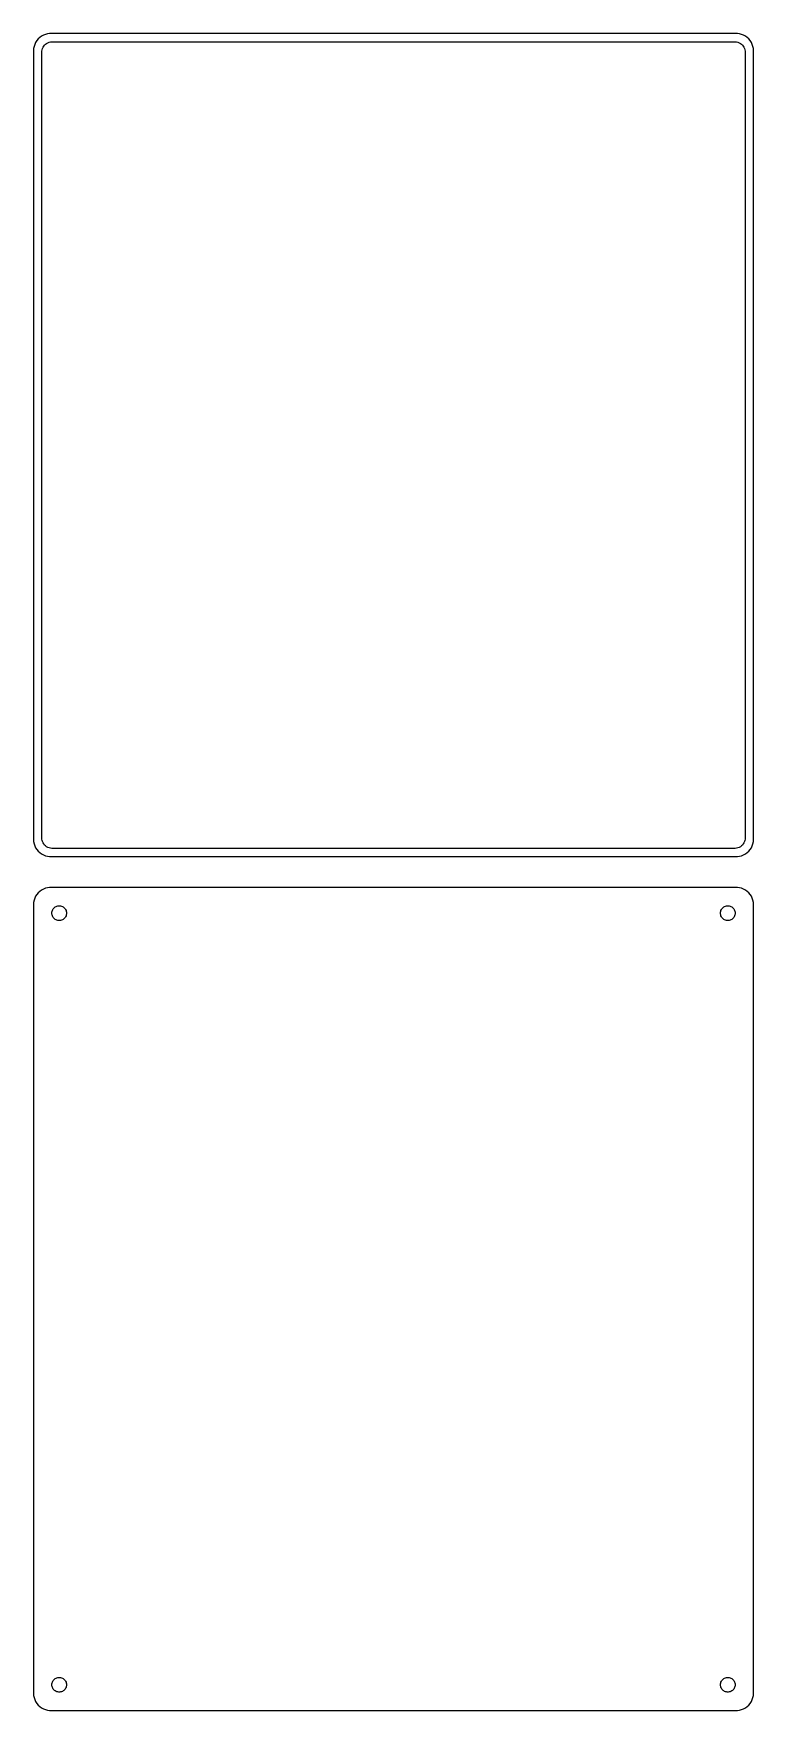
# Model space of a CAD drawing. Header units: metres. Extents: x -105 to 105, y 378 to 867.
import ezdxf

# ---------------------------------------------------------------- set-up
doc = ezdxf.new("R2010")
doc.units = ezdxf.units.M

msp = doc.modelspace()

# ---------------------------------------------------------------- linework, layer by layer
for p, q in [((-103.187, 865.853), (-103.645, 865.423)), ((-102.679, 866.222), (-103.187, 865.853)), ((-102.129, 866.524), (-102.679, 866.222)), ((-101.545, 866.755), (-102.129, 866.524)), ((-100.937, 866.911), (-101.545, 866.755)), ((-100.314, 866.99), (-100.937, 866.911)), ((100.314, 866.99), (-100.314, 866.99)), ((100.937, 866.911), (100.314, 866.99)), ((101.545, 866.755), (100.937, 866.911)), ((102.129, 866.524), (101.545, 866.755)), ((102.679, 866.222), (102.129, 866.524)), ((103.187, 865.853), (102.679, 866.222)), ((103.645, 865.423), (103.187, 865.853)), ((-104.961, 862.627), (-105, 862)), ((-105, 862), (-105, 632)), ((-104.843, 863.243), (-104.961, 862.627)), ((-104.649, 863.841), (-104.843, 863.243)), ((-104.382, 864.409), (-104.649, 863.841)), ((-104.045, 864.939), (-104.382, 864.409)), ((-103.645, 865.423), (-104.045, 864.939)), ((-102.613, 861.5), (-102.588, 861.89)), ((-102.613, 632.5), (-102.613, 861.5)), ((-102.588, 861.89), (-102.515, 862.274)), ((-102.515, 862.274), (-102.394, 862.646)), ((-102.394, 862.646), (-102.228, 863)), ((-102.228, 863), (-102.018, 863.33)), ((-102.018, 863.33), (-101.769, 863.631)), ((-101.769, 863.631), (-101.484, 863.899)), ((-101.484, 863.899), (-101.168, 864.128)), ((-101.168, 864.128), (-100.825, 864.317)), ((-100.825, 864.317), (-100.462, 864.461)), ((-100.462, 864.461), (-100.083, 864.558)), ((-100.083, 864.558), (-99.6955, 864.607)), ((-99.6955, 864.607), (99.6955, 864.607)), ((99.6955, 864.607), (100.083, 864.558)), ((100.083, 864.558), (100.462, 864.461)), ((100.462, 864.461), (100.825, 864.317)), ((100.825, 864.317), (101.168, 864.128)), ((101.168, 864.128), (101.484, 863.899)), ((101.484, 863.899), (101.769, 863.631)), ((101.769, 863.631), (102.018, 863.33)), ((102.018, 863.33), (102.228, 863)), ((102.228, 863), (102.394, 862.646)), ((102.394, 862.646), (102.515, 862.274)), ((102.515, 862.274), (102.588, 861.89)), ((102.588, 861.89), (102.613, 861.5)), ((102.613, 861.5), (102.613, 632.5)), ((104.045, 864.939), (103.645, 865.423)), ((104.382, 864.409), (104.045, 864.939)), ((104.649, 863.841), (104.382, 864.409)), ((104.843, 863.243), (104.649, 863.841)), ((104.961, 862.627), (104.843, 863.243)), ((105, 862), (104.961, 862.627)), ((105, 632), (105, 862)), ((-105, 632), (-104.961, 631.373)), ((-104.961, 631.373), (-104.843, 630.757)), ((-102.588, 632.11), (-102.613, 632.5)), ((-102.515, 631.726), (-102.588, 632.11)), ((-102.394, 631.354), (-102.515, 631.726)), ((-102.228, 631), (-102.394, 631.354)), ((-102.018, 630.67), (-102.228, 631)), ((102.228, 631), (102.018, 630.67)), ((102.394, 631.354), (102.228, 631)), ((102.515, 631.726), (102.394, 631.354)), ((102.588, 632.11), (102.515, 631.726)), ((102.613, 632.5), (102.588, 632.11)), ((104.843, 630.757), (104.961, 631.373)), ((104.961, 631.373), (105, 632)), ((-104.843, 630.757), (-104.649, 630.159)), ((-104.649, 630.159), (-104.382, 629.591)), ((-104.382, 629.591), (-104.045, 629.061)), ((-104.045, 629.061), (-103.645, 628.577)), ((-103.645, 628.577), (-103.187, 628.147)), ((-103.187, 628.147), (-102.679, 627.778)), ((-102.679, 627.778), (-102.129, 627.476)), ((-102.129, 627.476), (-101.545, 627.245)), ((-101.769, 630.369), (-102.018, 630.67)), ((-101.484, 630.101), (-101.769, 630.369)), ((-101.545, 627.245), (-100.937, 627.089)), ((-101.168, 629.872), (-101.484, 630.101)), ((-100.825, 629.683), (-101.168, 629.872)), ((-100.937, 627.089), (-100.314, 627.01)), ((-100.462, 629.539), (-100.825, 629.683)), ((-100.083, 629.442), (-100.462, 629.539)), ((-100.314, 627.01), (100.314, 627.01)), ((-99.6955, 629.393), (-100.083, 629.442)), ((99.6955, 629.393), (-99.6955, 629.393)), ((100.083, 629.442), (99.6955, 629.393)), ((100.462, 629.539), (100.083, 629.442)), ((100.314, 627.01), (100.937, 627.089)), ((100.825, 629.683), (100.462, 629.539)), ((101.168, 629.872), (100.825, 629.683)), ((100.937, 627.089), (101.545, 627.245)), ((101.484, 630.101), (101.168, 629.872)), ((101.769, 630.369), (101.484, 630.101)), ((101.545, 627.245), (102.129, 627.476)), ((102.018, 630.67), (101.769, 630.369)), ((102.129, 627.476), (102.679, 627.778)), ((102.679, 627.778), (103.187, 628.147)), ((103.187, 628.147), (103.645, 628.577)), ((103.645, 628.577), (104.045, 629.061)), ((104.045, 629.061), (104.382, 629.591)), ((104.382, 629.591), (104.649, 630.159)), ((104.649, 630.159), (104.843, 630.757)), ((-103.645, 616.423), (-104.045, 615.939)), ((-103.187, 616.853), (-103.645, 616.423)), ((-102.679, 617.222), (-103.187, 616.853)), ((-102.129, 617.524), (-102.679, 617.222)), ((-101.545, 617.755), (-102.129, 617.524)), ((-100.937, 617.911), (-101.545, 617.755)), ((-100.314, 617.99), (-100.937, 617.911)), ((100.314, 617.99), (-100.314, 617.99)), ((100.937, 617.911), (100.314, 617.99)), ((101.545, 617.755), (100.937, 617.911)), ((102.129, 617.524), (101.545, 617.755)), ((102.679, 617.222), (102.129, 617.524)), ((103.187, 616.853), (102.679, 617.222)), ((103.645, 616.423), (103.187, 616.853)), ((104.045, 615.939), (103.645, 616.423)), ((-104.961, 613.627), (-105, 613)), ((-105, 613), (-105, 383)), ((-104.843, 614.243), (-104.961, 613.627)), ((-104.649, 614.841), (-104.843, 614.243)), ((-104.382, 615.409), (-104.649, 614.841)), ((-104.045, 615.939), (-104.382, 615.409)), ((-99.5682, 611.031), (-99.4853, 611.286)), ((-99.4853, 611.286), (-99.3712, 611.529)), ((-99.3712, 611.529), (-99.2275, 611.755)), ((-99.2275, 611.755), (-99.0566, 611.962)), ((-99.0566, 611.962), (-98.8611, 612.145)), ((-98.8611, 612.145), (-98.6441, 612.303)), ((-98.6441, 612.303), (-98.4092, 612.432)), ((-98.4092, 612.432), (-98.1598, 612.531)), ((-98.1598, 612.531), (-97.9001, 612.597)), ((-97.9001, 612.597), (-97.6341, 612.631)), ((-97.6341, 612.631), (-97.3659, 612.631)), ((-97.3659, 612.631), (-97.0999, 612.597)), ((-97.0999, 612.597), (-96.8401, 612.531)), ((-96.8401, 612.531), (-96.5908, 612.432)), ((-96.5908, 612.432), (-96.3559, 612.303)), ((-96.3559, 612.303), (-96.1389, 612.145)), ((-96.1389, 612.145), (-95.9434, 611.962)), ((-95.9434, 611.962), (-95.7725, 611.755)), ((-95.7725, 611.755), (-95.6288, 611.529)), ((-95.6288, 611.529), (-95.5146, 611.286)), ((-95.5146, 611.286), (-95.4318, 611.031)), ((95.4318, 611.031), (95.5146, 611.286)), ((95.5146, 611.286), (95.6288, 611.529)), ((95.6288, 611.529), (95.7725, 611.755)), ((95.7725, 611.755), (95.9434, 611.962)), ((95.9434, 611.962), (96.1389, 612.145)), ((96.1389, 612.145), (96.3559, 612.303)), ((96.3559, 612.303), (96.5908, 612.432)), ((96.5908, 612.432), (96.8401, 612.531)), ((96.8401, 612.531), (97.0999, 612.597)), ((97.0999, 612.597), (97.3659, 612.631)), ((97.3659, 612.631), (97.6341, 612.631)), ((97.6341, 612.631), (97.9001, 612.597)), ((97.9001, 612.597), (98.1598, 612.531)), ((98.1598, 612.531), (98.4092, 612.432)), ((98.4092, 612.432), (98.6441, 612.303)), ((98.6441, 612.303), (98.8611, 612.145)), ((98.8611, 612.145), (99.0566, 611.962)), ((99.0566, 611.962), (99.2275, 611.755)), ((99.2275, 611.755), (99.3712, 611.529)), ((99.3712, 611.529), (99.4853, 611.286)), ((99.4853, 611.286), (99.5682, 611.031)), ((104.382, 615.409), (104.045, 615.939)), ((104.649, 614.841), (104.382, 615.409)), ((104.843, 614.243), (104.649, 614.841)), ((104.961, 613.627), (104.843, 614.243)), ((105, 613), (104.961, 613.627)), ((105, 383), (105, 613)), ((-99.6353, 610.5), (-99.6185, 610.768)), ((-99.6185, 610.232), (-99.6353, 610.5)), ((-99.6185, 610.768), (-99.5682, 611.031)), ((-99.5682, 609.969), (-99.6185, 610.232)), ((-99.4853, 609.714), (-99.5682, 609.969)), ((-99.3712, 609.471), (-99.4853, 609.714)), ((-99.2275, 609.245), (-99.3712, 609.471)), ((-99.0566, 609.038), (-99.2275, 609.245)), ((-98.8611, 608.855), (-99.0566, 609.038)), ((-98.6441, 608.697), (-98.8611, 608.855)), ((-98.4092, 608.568), (-98.6441, 608.697)), ((-98.1598, 608.469), (-98.4092, 608.568)), ((-97.9001, 608.403), (-98.1598, 608.469)), ((-97.6341, 608.369), (-97.9001, 608.403)), ((-97.3659, 608.369), (-97.6341, 608.369)), ((-97.0999, 608.403), (-97.3659, 608.369)), ((-96.8401, 608.469), (-97.0999, 608.403)), ((-96.5908, 608.568), (-96.8401, 608.469)), ((-96.3559, 608.697), (-96.5908, 608.568)), ((-96.1389, 608.855), (-96.3559, 608.697)), ((-95.9434, 609.038), (-96.1389, 608.855)), ((-95.7725, 609.245), (-95.9434, 609.038)), ((-95.6288, 609.471), (-95.7725, 609.245)), ((-95.5146, 609.714), (-95.6288, 609.471)), ((-95.4318, 609.969), (-95.5146, 609.714)), ((-95.4318, 611.031), (-95.3815, 610.768)), ((-95.3815, 610.232), (-95.4318, 609.969)), ((-95.3815, 610.768), (-95.3647, 610.5)), ((-95.3647, 610.5), (-95.3815, 610.232)), ((95.3647, 610.5), (95.3815, 610.768)), ((95.3815, 610.232), (95.3647, 610.5)), ((95.3815, 610.768), (95.4318, 611.031)), ((95.4318, 609.969), (95.3815, 610.232)), ((95.5146, 609.714), (95.4318, 609.969)), ((95.6288, 609.471), (95.5146, 609.714)), ((95.7725, 609.245), (95.6288, 609.471)), ((95.9434, 609.038), (95.7725, 609.245)), ((96.1389, 608.855), (95.9434, 609.038)), ((96.3559, 608.697), (96.1389, 608.855)), ((96.5908, 608.568), (96.3559, 608.697)), ((96.8401, 608.469), (96.5908, 608.568)), ((97.0999, 608.403), (96.8401, 608.469)), ((97.3659, 608.369), (97.0999, 608.403)), ((97.6341, 608.369), (97.3659, 608.369)), ((97.9001, 608.403), (97.6341, 608.369)), ((98.1598, 608.469), (97.9001, 608.403)), ((98.4092, 608.568), (98.1598, 608.469)), ((98.6441, 608.697), (98.4092, 608.568)), ((98.8611, 608.855), (98.6441, 608.697)), ((99.0566, 609.038), (98.8611, 608.855)), ((99.2275, 609.245), (99.0566, 609.038)), ((99.3712, 609.471), (99.2275, 609.245)), ((99.4853, 609.714), (99.3712, 609.471)), ((99.5682, 609.969), (99.4853, 609.714)), ((99.5682, 611.031), (99.6185, 610.768)), ((99.6185, 610.232), (99.5682, 609.969)), ((99.6185, 610.768), (99.6353, 610.5)), ((99.6353, 610.5), (99.6185, 610.232)), ((-99.4853, 386.286), (-99.3712, 386.529)), ((-99.3712, 386.529), (-99.2275, 386.755)), ((-99.2275, 386.755), (-99.0566, 386.962)), ((-99.0566, 386.962), (-98.8611, 387.145)), ((-98.8611, 387.145), (-98.6441, 387.303)), ((-98.6441, 387.303), (-98.4092, 387.432)), ((-98.4092, 387.432), (-98.1598, 387.531)), ((-98.1598, 387.531), (-97.9001, 387.597)), ((-97.9001, 387.597), (-97.6341, 387.631)), ((-97.6341, 387.631), (-97.3659, 387.631)), ((-97.3659, 387.631), (-97.0999, 387.597)), ((-97.0999, 387.597), (-96.8401, 387.531)), ((-96.8401, 387.531), (-96.5908, 387.432)), ((-96.5908, 387.432), (-96.3559, 387.303)), ((-96.3559, 387.303), (-96.1389, 387.145)), ((-96.1389, 387.145), (-95.9434, 386.962)), ((-95.9434, 386.962), (-95.7725, 386.755)), ((-95.7725, 386.755), (-95.6288, 386.529)), ((-95.6288, 386.529), (-95.5146, 386.286)), ((95.5146, 386.286), (95.6288, 386.529)), ((95.6288, 386.529), (95.7725, 386.755)), ((95.7725, 386.755), (95.9434, 386.962)), ((95.9434, 386.962), (96.1389, 387.145)), ((96.1389, 387.145), (96.3559, 387.303)), ((96.3559, 387.303), (96.5908, 387.432)), ((96.5908, 387.432), (96.8401, 387.531)), ((96.8401, 387.531), (97.0999, 387.597)), ((97.0999, 387.597), (97.3659, 387.631)), ((97.3659, 387.631), (97.6341, 387.631)), ((97.6341, 387.631), (97.9001, 387.597)), ((97.9001, 387.597), (98.1598, 387.531)), ((98.1598, 387.531), (98.4092, 387.432)), ((98.4092, 387.432), (98.6441, 387.303)), ((98.6441, 387.303), (98.8611, 387.145)), ((98.8611, 387.145), (99.0566, 386.962)), ((99.0566, 386.962), (99.2275, 386.755)), ((99.2275, 386.755), (99.3712, 386.529)), ((99.3712, 386.529), (99.4853, 386.286)), ((-105, 383), (-104.961, 382.373)), ((-104.961, 382.373), (-104.843, 381.757)), ((-104.843, 381.757), (-104.649, 381.159)), ((-99.6353, 385.5), (-99.6185, 385.768)), ((-99.6185, 385.232), (-99.6353, 385.5)), ((-99.6185, 385.768), (-99.5682, 386.031)), ((-99.5682, 384.969), (-99.6185, 385.232)), ((-99.5682, 386.031), (-99.4853, 386.286)), ((-99.4853, 384.714), (-99.5682, 384.969)), ((-99.3712, 384.471), (-99.4853, 384.714)), ((-99.2275, 384.245), (-99.3712, 384.471)), ((-99.0566, 384.038), (-99.2275, 384.245)), ((-98.8611, 383.855), (-99.0566, 384.038)), ((-98.6441, 383.697), (-98.8611, 383.855)), ((-98.4092, 383.568), (-98.6441, 383.697)), ((-98.1598, 383.469), (-98.4092, 383.568)), ((-97.9001, 383.403), (-98.1598, 383.469)), ((-97.6341, 383.369), (-97.9001, 383.403)), ((-97.3659, 383.369), (-97.6341, 383.369)), ((-97.0999, 383.403), (-97.3659, 383.369)), ((-96.8401, 383.469), (-97.0999, 383.403)), ((-96.5908, 383.568), (-96.8401, 383.469)), ((-96.3559, 383.697), (-96.5908, 383.568)), ((-96.1389, 383.855), (-96.3559, 383.697)), ((-95.9434, 384.038), (-96.1389, 383.855)), ((-95.7725, 384.245), (-95.9434, 384.038)), ((-95.6288, 384.471), (-95.7725, 384.245)), ((-95.5146, 384.714), (-95.6288, 384.471)), ((-95.5146, 386.286), (-95.4318, 386.031)), ((-95.4318, 384.969), (-95.5146, 384.714)), ((-95.4318, 386.031), (-95.3815, 385.768)), ((-95.3815, 385.232), (-95.4318, 384.969)), ((-95.3815, 385.768), (-95.3647, 385.5)), ((-95.3647, 385.5), (-95.3815, 385.232)), ((95.3647, 385.5), (95.3815, 385.768)), ((95.3815, 385.232), (95.3647, 385.5)), ((95.3815, 385.768), (95.4318, 386.031)), ((95.4318, 384.969), (95.3815, 385.232)), ((95.4318, 386.031), (95.5146, 386.286)), ((95.5146, 384.714), (95.4318, 384.969)), ((95.6288, 384.471), (95.5146, 384.714)), ((95.7725, 384.245), (95.6288, 384.471)), ((95.9434, 384.038), (95.7725, 384.245)), ((96.1389, 383.855), (95.9434, 384.038)), ((96.3559, 383.697), (96.1389, 383.855)), ((96.5908, 383.568), (96.3559, 383.697)), ((96.8401, 383.469), (96.5908, 383.568)), ((97.0999, 383.403), (96.8401, 383.469)), ((97.3659, 383.369), (97.0999, 383.403)), ((97.6341, 383.369), (97.3659, 383.369)), ((97.9001, 383.403), (97.6341, 383.369)), ((98.1598, 383.469), (97.9001, 383.403)), ((98.4092, 383.568), (98.1598, 383.469)), ((98.6441, 383.697), (98.4092, 383.568)), ((98.8611, 383.855), (98.6441, 383.697)), ((99.0566, 384.038), (98.8611, 383.855)), ((99.2275, 384.245), (99.0566, 384.038)), ((99.3712, 384.471), (99.2275, 384.245)), ((99.4853, 384.714), (99.3712, 384.471)), ((99.4853, 386.286), (99.5682, 386.031)), ((99.5682, 384.969), (99.4853, 384.714)), ((99.5682, 386.031), (99.6185, 385.768)), ((99.6185, 385.232), (99.5682, 384.969)), ((99.6185, 385.768), (99.6353, 385.5)), ((99.6353, 385.5), (99.6185, 385.232)), ((104.649, 381.159), (104.843, 381.757)), ((104.843, 381.757), (104.961, 382.373)), ((104.961, 382.373), (105, 383)), ((-104.649, 381.159), (-104.382, 380.591)), ((-104.382, 380.591), (-104.045, 380.061)), ((-104.045, 380.061), (-103.645, 379.577)), ((-103.645, 379.577), (-103.187, 379.147)), ((-103.187, 379.147), (-102.679, 378.778)), ((-102.679, 378.778), (-102.129, 378.476)), ((-102.129, 378.476), (-101.545, 378.245)), ((-101.545, 378.245), (-100.937, 378.089)), ((-100.937, 378.089), (-100.314, 378.01)), ((-100.314, 378.01), (100.314, 378.01)), ((100.314, 378.01), (100.937, 378.089)), ((100.937, 378.089), (101.545, 378.245)), ((101.545, 378.245), (102.129, 378.476)), ((102.129, 378.476), (102.679, 378.778)), ((102.679, 378.778), (103.187, 379.147)), ((103.187, 379.147), (103.645, 379.577)), ((103.645, 379.577), (104.045, 380.061)), ((104.045, 380.061), (104.382, 380.591)), ((104.382, 380.591), (104.649, 381.159))]:
    msp.add_line(p, q)

doc.saveas('drawing.dxf')
